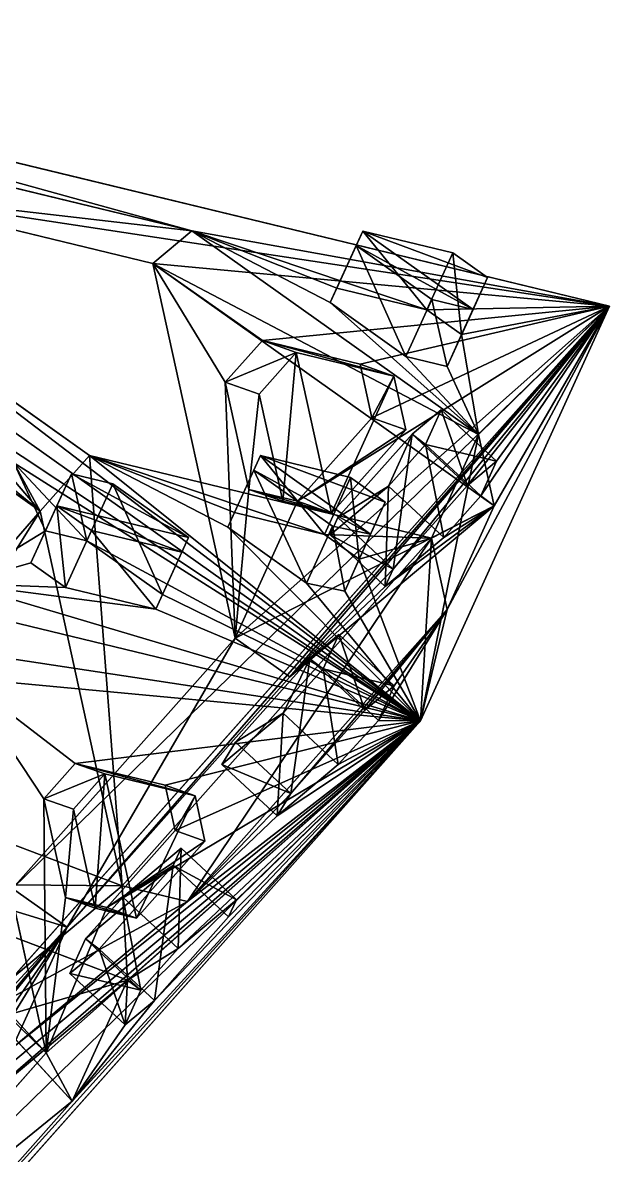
# Model space of a CAD drawing. Extents: x -257 to -138, y 59 to 148.
# Drawn here: x -169.3 to -138.4, y 88.8 to 148.4 of the extents above; entities that cross this region are included whole.
import ezdxf

# ---------------------------------------------------------------- set-up
doc = ezdxf.new("R2010")
doc.units = 0
doc.layers.get('0').update_dxf_attribs({"color": 13, "linetype": 'CONTINUOUS'})

msp = doc.modelspace()

# ---------------------------------------------------------------- linework, layer by layer
for p, q in [((-148.381, 111.653, 65.531), (-200.144, 148.433, 31.592)), ((-200.144, 148.433, 31.592), (-138.428, 133.495, -2.35)), ((-175.839, 141.203, 21.692), (-160.41, 137.468, 13.206)), ((-177.89, 139.487, 18.718), (-162.461, 135.752, 10.232)), ((-160.41, 137.468, 13.206), (-162.461, 135.752, 10.232)), ((-145.313, 126.741, 23.106), (-160.41, 137.468, 13.206)), ((-152.778, 134.455, 12.01), (-151.41, 137.458, 13.177)), ((-151.41, 137.458, 13.177), (-151.761, 136.688, 15.57)), ((-146.663, 136.308, 10.566), (-151.41, 137.458, 13.177)), ((-153.129, 133.685, 14.403), (-151.761, 136.688, 15.57)), ((-151.761, 136.688, 15.57), (-147.779, 133.859, 18.18)), ((-148.031, 133.306, 9.399), (-146.663, 136.308, 10.566)), ((-144.838, 135.012, 11.762), (-146.663, 136.308, 10.566)), ((-162.461, 135.752, 10.232), (-158.133, 116.014, 4.516)), ((-146.207, 132.009, 10.596), (-144.838, 135.012, 11.762)), ((-145.604, 133.332, 16.984), (-144.838, 135.012, 11.762)), ((-165.801, 125.638, 49.976), (-178.742, 134.832, 41.491)), ((-152.778, 134.455, 12.01), (-153.129, 133.685, 14.403)), ((-148.031, 133.306, 9.399), (-152.778, 134.455, 12.01)), ((-153.129, 133.685, 14.403), (-149.148, 130.856, 17.013)), ((-149.148, 130.856, 17.013), (-147.779, 133.859, 18.18)), ((-147.779, 133.859, 18.18), (-145.604, 133.332, 16.984)), ((-138.428, 133.495, -2.35), (-185.304, 80.76, 11.993)), ((-148.381, 111.653, 65.531), (-138.428, 133.495, -2.35)), ((-146.207, 132.009, 10.596), (-148.031, 133.306, 9.399)), ((-146.972, 130.329, 15.817), (-145.604, 133.332, 16.984)), ((-168.405, 122.708, 50.773), (-181.346, 131.903, 42.288)), ((-146.972, 130.329, 15.817), (-146.207, 132.009, 10.596)), ((-158.653, 129.49, 7.185), (-156.7, 131.687, 6.587)), ((-156.7, 131.687, 6.587), (-151.557, 130.442, 3.759)), ((-156.7, 131.687, 6.587), (-154.914, 131.058, 10.111)), ((-156.868, 128.861, 10.708), (-154.914, 131.058, 10.111)), ((-154.914, 131.058, 10.111), (-149.771, 129.814, 7.282)), ((-149.148, 130.856, 17.013), (-146.972, 130.329, 15.817)), ((-151.557, 130.442, 3.759), (-150.939, 127.623, 2.942)), ((-151.557, 130.442, 3.759), (-149.771, 129.814, 7.282)), ((-158.653, 129.49, 7.185), (-157.417, 123.851, 5.552)), ((-158.653, 129.49, 7.185), (-156.868, 128.861, 10.708)), ((-149.771, 129.814, 7.282), (-149.153, 126.994, 6.466)), ((-156.868, 128.861, 10.708), (-155.631, 123.222, 9.075)), ((-148.817, 126.755, 6.686), (-147.278, 128.042, 8.917)), ((-148.108, 126.222, 14.574), (-147.278, 128.042, 8.917)), ((-144.368, 125.334, 8.472), (-147.278, 128.042, 8.917)), ((-154.845, 123.228, 4.137), (-150.939, 127.623, 2.942)), ((-150.939, 127.623, 2.942), (-149.153, 126.994, 6.466)), ((-148.381, 111.653, 65.531), (-210.097, 126.592, 99.473)), ((-153.059, 122.599, 7.661), (-149.153, 126.994, 6.466)), ((-152.723, 122.36, 7.882), (-148.817, 126.755, 6.686)), ((-145.906, 124.047, 6.242), (-148.817, 126.755, 6.686)), ((-145.313, 126.741, 23.106), (-147.801, 121.28, 40.076)), ((-144.488, 122.981, 22.017), (-145.313, 126.741, 23.106)), ((-150.061, 124.025, 15.171), (-148.108, 126.222, 14.574)), ((-145.197, 123.514, 14.129), (-148.108, 126.222, 14.574)), ((-168.405, 122.708, 50.773), (-165.801, 125.638, 49.976)), ((-147.801, 121.28, 40.076), (-165.801, 125.638, 49.976)), ((-158.169, 122.624, 48.779), (-156.801, 125.627, 49.946)), ((-156.801, 125.627, 49.946), (-157.152, 124.857, 52.339)), ((-152.054, 124.478, 47.335), (-156.801, 125.627, 49.946)), ((-145.906, 124.047, 6.242), (-144.368, 125.334, 8.472)), ((-145.197, 123.514, 14.129), (-144.368, 125.334, 8.472)), ((-169.783, 125.254, 55.633), (-168.405, 122.708, 50.773)), ((-158.52, 121.854, 51.172), (-157.152, 124.857, 52.339)), ((-157.152, 124.857, 52.339), (-153.002, 121.908, 55.06)), ((-168.123, 121.666, 62.921), (-166.755, 124.668, 64.088)), ((-166.755, 124.668, 64.088), (-167.52, 122.988, 69.309)), ((-164.579, 124.142, 62.891), (-166.755, 124.668, 64.088)), ((-165.948, 121.139, 61.725), (-164.579, 124.142, 62.891)), ((-160.598, 121.313, 65.502), (-164.579, 124.142, 62.891)), ((-153.422, 121.475, 46.168), (-152.054, 124.478, 47.335)), ((-150.229, 123.181, 48.532), (-152.054, 124.478, 47.335)), ((-157.417, 123.851, 5.552), (-154.845, 123.228, 4.137)), ((-157.417, 123.851, 5.552), (-155.631, 123.222, 9.075)), ((-153.138, 121.45, 10.71), (-150.061, 124.025, 15.171)), ((-147.15, 121.317, 14.727), (-150.061, 124.025, 15.171)), ((-149.813, 119.652, 7.437), (-145.906, 124.047, 6.242)), ((-147.15, 121.317, 14.727), (-145.197, 123.514, 14.129)), ((-168.889, 119.986, 68.143), (-167.52, 122.988, 69.309)), ((-167.52, 122.988, 69.309), (-165.696, 121.692, 70.506)), ((-155.631, 123.222, 9.075), (-153.059, 122.599, 7.661)), ((-155.257, 113.971, 6.402), (-144.488, 122.981, 22.017)), ((-154.845, 123.228, 4.137), (-153.059, 122.599, 7.661)), ((-151.598, 120.179, 47.365), (-150.229, 123.181, 48.532)), ((-150.998, 121.495, 53.772), (-150.229, 123.181, 48.532)), ((-144.488, 122.981, 22.017), (-146.976, 117.521, 38.987)), ((-177.526, 108.063, 55.86), (-168.405, 122.708, 50.773)), ((-164.077, 102.97, 45.056), (-168.405, 122.708, 50.773)), ((-158.169, 122.624, 48.779), (-158.52, 121.854, 51.172)), ((-153.422, 121.475, 46.168), (-158.169, 122.624, 48.779)), ((-152.723, 122.36, 7.882), (-153.138, 121.45, 10.71)), ((-149.813, 119.652, 7.437), (-152.723, 122.36, 7.882)), ((-158.52, 121.854, 51.172), (-154.37, 118.905, 53.893)), ((-154.37, 118.905, 53.893), (-153.002, 121.908, 55.06)), ((-153.002, 121.908, 55.06), (-150.998, 121.495, 53.772)), ((-168.123, 121.666, 62.921), (-168.889, 119.986, 68.143)), ((-165.948, 121.139, 61.725), (-168.123, 121.666, 62.921)), ((-167.064, 118.689, 69.339), (-165.696, 121.692, 70.506)), ((-161.966, 118.31, 64.335), (-165.948, 121.139, 61.725)), ((-165.696, 121.692, 70.506), (-160.949, 120.543, 67.895)), ((-161.966, 118.31, 64.335), (-160.598, 121.313, 65.502)), ((-160.949, 120.543, 67.895), (-160.598, 121.313, 65.502)), ((-151.598, 120.179, 47.365), (-153.422, 121.475, 46.168)), ((-150.227, 118.742, 10.265), (-153.138, 121.45, 10.71)), ((-152.366, 118.493, 52.605), (-150.998, 121.495, 53.772)), ((-150.227, 118.742, 10.265), (-147.15, 121.317, 14.727)), ((-146.976, 117.521, 38.987), (-147.801, 121.28, 40.076)), ((-162.317, 117.54, 66.728), (-160.949, 120.543, 67.895)), ((-168.889, 119.986, 68.143), (-167.064, 118.689, 69.339)), ((-152.366, 118.493, 52.605), (-151.598, 120.179, 47.365)), ((-149.813, 119.652, 7.437), (-150.227, 118.742, 10.265)), ((-154.37, 118.905, 53.893), (-152.366, 118.493, 52.605)), ((-167.064, 118.689, 69.339), (-162.317, 117.54, 66.728)), ((-162.317, 117.54, 66.728), (-161.966, 118.31, 64.335)), ((-160.648, 102.14, 43.171), (-146.976, 117.521, 38.987)), ((-158.133, 116.014, 4.516), (-169.852, 102.83, 8.102)), ((-155.257, 113.971, 6.402), (-158.133, 116.014, 4.516)), ((-152.669, 116.211, 45.686), (-154.208, 114.924, 43.455)), ((-152.669, 116.211, 45.686), (-153.499, 114.391, 51.343)), ((-149.759, 113.503, 45.242), (-152.669, 116.211, 45.686)), ((-158.114, 110.53, 44.651), (-154.208, 114.924, 43.455)), ((-151.297, 112.216, 43.011), (-154.208, 114.924, 43.455)), ((-155.257, 113.971, 6.402), (-166.976, 100.787, 9.987)), ((-153.499, 114.391, 51.343), (-155.61, 112.062, 51.712)), ((-150.588, 111.683, 50.898), (-153.499, 114.391, 51.343)), ((-172.414, 113.911, 78.114), (-168.086, 94.173, 72.398)), ((-149.759, 113.503, 45.242), (-151.297, 112.216, 43.011)), ((-149.759, 113.503, 45.242), (-150.588, 111.683, 50.898)), ((-155.204, 107.822, 44.206), (-151.297, 112.216, 43.011)), ((-148.381, 111.653, 65.531), (-195.256, 58.919, 79.875)), ((-185.304, 80.76, 11.993), (-148.381, 111.653, 65.531)), ((-158.835, 109.363, 47.035), (-155.61, 112.062, 51.712)), ((-152.7, 109.354, 51.267), (-155.61, 112.062, 51.712)), ((-150.588, 111.683, 50.898), (-152.7, 109.354, 51.267)), ((-158.835, 109.363, 47.035), (-158.114, 110.53, 44.651)), ((-155.204, 107.822, 44.206), (-158.114, 110.53, 44.651)), ((-166.558, 109.412, 74.343), (-168.21, 107.553, 74.849)), ((-161.811, 108.263, 71.732), (-166.558, 109.412, 74.343)), ((-166.558, 109.412, 74.343), (-164.995, 108.862, 77.426)), ((-155.924, 106.656, 46.591), (-158.835, 109.363, 47.035)), ((-155.924, 106.656, 46.591), (-152.7, 109.354, 51.267)), ((-164.995, 108.862, 77.426), (-166.648, 107.003, 77.932)), ((-160.248, 107.713, 74.815), (-164.995, 108.862, 77.426)), ((-177.526, 108.063, 55.86), (-164.077, 102.97, 45.056)), ((-161.288, 105.877, 71.041), (-161.811, 108.263, 71.732)), ((-161.811, 108.263, 71.732), (-160.248, 107.713, 74.815)), ((-168.21, 107.553, 74.849), (-167.069, 102.348, 73.341)), ((-168.21, 107.553, 74.849), (-166.648, 107.003, 77.932)), ((-159.725, 105.327, 74.124), (-160.248, 107.713, 74.815)), ((-155.924, 106.656, 46.591), (-155.204, 107.822, 44.206)), ((-166.648, 107.003, 77.932), (-165.506, 101.797, 76.424)), ((-168.086, 94.173, 72.398), (-178.632, 105.636, 63.403)), ((-164.893, 101.821, 72.145), (-161.288, 105.877, 71.041)), ((-161.288, 105.877, 71.041), (-159.725, 105.327, 74.124)), ((-163.331, 101.271, 75.228), (-159.725, 105.327, 74.124)), ((-164.054, 102.369, 55.473), (-160.977, 104.943, 59.935)), ((-161.392, 104.033, 62.763), (-160.977, 104.943, 59.935)), ((-158.067, 102.236, 59.49), (-160.977, 104.943, 59.935)), ((-165.298, 99.639, 63.958), (-161.392, 104.033, 62.763)), ((-158.481, 101.326, 62.319), (-161.392, 104.033, 62.763)), ((-163.806, 97.997, 47.739), (-177.254, 103.09, 58.543)), ((-166.709, 91.626, 67.538), (-177.254, 103.09, 58.543)), ((-173.308, 95.246, 31.672), (-164.077, 102.97, 45.056)), ((-169.852, 102.83, 8.102), (-166.976, 100.787, 9.987)), ((-164.077, 102.97, 45.056), (-163.806, 97.997, 47.739)), ((-164.077, 102.97, 45.056), (-160.648, 102.14, 43.171)), ((-160.648, 102.14, 43.171), (-169.879, 94.416, 29.786)), ((-167.069, 102.348, 73.341), (-164.893, 101.821, 72.145)), ((-167.069, 102.348, 73.341), (-165.506, 101.797, 76.424)), ((-164.054, 102.369, 55.473), (-166.007, 100.172, 56.071)), ((-161.143, 99.661, 55.029), (-164.054, 102.369, 55.473)), ((-161.143, 99.661, 55.029), (-158.067, 102.236, 59.49)), ((-158.481, 101.326, 62.319), (-158.067, 102.236, 59.49)), ((-165.506, 101.797, 76.424), (-163.331, 101.271, 75.228)), ((-164.893, 101.821, 72.145), (-163.331, 101.271, 75.228)), ((-162.388, 96.931, 63.514), (-158.481, 101.326, 62.319)), ((-166.976, 100.787, 9.987), (-169.879, 94.416, 29.786)), ((-166.007, 100.172, 56.071), (-166.836, 98.352, 61.728)), ((-165.298, 99.639, 63.958), (-166.836, 98.352, 61.728)), ((-163.097, 97.464, 55.626), (-166.007, 100.172, 56.071)), ((-162.388, 96.931, 63.514), (-165.298, 99.639, 63.958)), ((-161.143, 99.661, 55.029), (-163.097, 97.464, 55.626)), ((-163.806, 97.997, 47.739), (-173.036, 90.273, 34.354)), ((-163.926, 95.644, 61.283), (-166.836, 98.352, 61.728)), ((-163.806, 97.997, 47.739), (-166.709, 91.626, 67.538)), ((-163.097, 97.464, 55.626), (-163.926, 95.644, 61.283)), ((-162.388, 96.931, 63.514), (-163.926, 95.644, 61.283)), ((-168.086, 94.173, 72.398), (-179.805, 80.989, 75.983)), ((-168.086, 94.173, 72.398), (-166.709, 91.626, 67.538)), ((-178.427, 78.443, 71.123), (-166.709, 91.626, 67.538))]:
    msp.add_line(p, q)

# ---------------------------------------------------------------- meshes
mesh = msp.add_polyface()
corners = [(-169.783, 125.254, 55.633), (-168.123, 121.666, 62.921), (-165.948, 121.139, 61.725), (-172.686, 118.884, 75.431), (-168.889, 119.986, 68.143), (-167.064, 118.689, 69.339), (-190.355, 137.462, 48.344), (-182.723, 134.449, 47.148), (-190.004, 138.232, 45.951), (-200.724, 138.806, 57.047), (-195.102, 138.611, 50.955), (-199.377, 129.231, 80.11), (-188.115, 122.618, 83.917), (-203.212, 133.346, 74.018), (-195.396, 126.402, 82.72), (-195.746, 125.632, 85.113), (-200.144, 148.433, 31.592), (-196.161, 141.588, 44.537), (-193.986, 141.061, 43.341), (-210.097, 126.592, 99.473), (-196.927, 139.908, 49.759), (-201.553, 129.757, 81.306), (-202.318, 128.077, 86.528), (-200.493, 126.781, 87.724), (-148.381, 111.653, 65.531), (-161.966, 118.31, 64.335), (-162.317, 117.54, 66.728)]
mesh.append_faces([[corners[k] for k in face] for face in [(1, 3, 4), (4, 3, 5), (6, 7, 8), (7, 6, 9), (17, 9, 20), (20, 9, 10), (9, 19, 13), (21, 19, 22), (22, 19, 23), (16, 7, 24), (24, 3, 19)]], dxfattribs={"vtx0": -1, "vtx1": -1})
mesh.append_faces([[corners[k] for k in face] for face in [(17, 16, 9), (13, 19, 21), (7, 16, 18), (24, 0, 2), (24, 26, 3), (19, 12, 15)]], dxfattribs={"vtx0": -1, "vtx1": -1, "vtx2": -1})
mesh.append_faces([[corners[k] for k in face] for face in [(0, 1, 2), (1, 0, 3), (9, 6, 10), (11, 12, 13), (12, 11, 14), (12, 14, 15), (16, 17, 18), (9, 16, 19), (13, 21, 11), (7, 18, 8), (24, 7, 0), (24, 2, 25), (24, 25, 26), (3, 26, 5), (19, 3, 12), (19, 15, 23)]], dxfattribs={"vtx0": -1, "vtx2": -1})
mesh = msp.add_polyface()
corners = [(-190.846, 131.942, 23.937), (-191.562, 124.106, 22.901), (-192.082, 137.582, 25.57), (-188.274, 131.32, 22.522), (-177.89, 139.487, 18.718), (-184.368, 135.714, 21.327), (-200.144, 148.433, 31.592), (-185.304, 80.76, 11.993), (-187.852, 107.187, 18.002), (-184.044, 100.925, 14.954), (-182.091, 103.123, 14.356), (-169.852, 102.83, 8.102), (-176.948, 101.878, 11.528), (-176.33, 99.058, 10.711), (-158.653, 129.49, 7.185), (-158.133, 116.014, 4.516), (-162.461, 135.752, 10.232), (-157.417, 123.851, 5.552), (-190.129, 139.779, 24.972), (-138.428, 133.495, -2.35), (-184.986, 138.534, 22.144), (-156.7, 131.687, 6.587), (-151.557, 130.442, 3.759), (-150.939, 127.623, 2.942), (-180.236, 94.663, 11.907), (-182.807, 95.286, 13.321), (-154.845, 123.228, 4.137)]
mesh.append_faces([[corners[k] for k in face] for face in [(0, 1, 2), (1, 3, 4), (6, 1, 7), (9, 8, 10), (10, 11, 12), (12, 11, 13), (18, 4, 20), (20, 4, 5), (4, 19, 16), (21, 19, 22), (22, 19, 23), (7, 11, 19), (24, 7, 25), (25, 7, 9), (26, 15, 17)]], dxfattribs={"vtx0": -1, "vtx1": -1})
mesh.append_faces([[corners[k] for k in face] for face in [(1, 6, 2), (7, 8, 9), (18, 6, 4), (16, 19, 21), (11, 7, 24), (19, 15, 26)]], dxfattribs={"vtx0": -1, "vtx1": -1, "vtx2": -1})
mesh.append_faces([[corners[k] for k in face] for face in [(1, 0, 3), (4, 3, 5), (7, 1, 8), (10, 8, 11), (14, 15, 16), (15, 14, 17), (6, 18, 2), (4, 6, 19), (16, 21, 14), (11, 24, 13), (19, 11, 15), (19, 26, 23)]], dxfattribs={"vtx0": -1, "vtx2": -1})
mesh = msp.add_polyface()
corners = [(-138.428, 133.495, -2.35), (-160.41, 137.468, 13.206), (-148.031, 133.306, 9.399), (-200.144, 148.433, 31.592), (-152.778, 134.455, 12.01), (-175.839, 141.203, 21.692), (-181.46, 141.398, 27.784), (-186.208, 142.547, 30.395), (-186.558, 141.777, 32.788), (-178.742, 134.832, 41.491), (-148.381, 111.653, 65.531), (-182.577, 138.948, 35.399), (-165.801, 125.638, 49.976), (-158.52, 121.854, 51.172), (-154.37, 118.905, 53.893), (-145.313, 126.741, 23.106), (-146.207, 132.009, 10.596), (-146.972, 130.329, 15.817), (-149.148, 130.856, 17.013), (-147.801, 121.28, 40.076), (-151.598, 120.179, 47.365), (-153.422, 121.475, 46.168), (-152.366, 118.493, 52.605), (-158.169, 122.624, 48.779), (-179.636, 140.101, 28.981), (-180.401, 138.421, 34.202), (-153.129, 133.685, 14.403)]
mesh.append_faces([[corners[k] for k in face] for face in [(2, 1, 4), (1, 3, 5), (6, 3, 7), (7, 3, 8), (8, 9, 11), (9, 10, 12), (13, 10, 14), (0, 15, 10), (16, 0, 2), (20, 19, 21), (12, 21, 19), (21, 12, 23), (23, 12, 13), (5, 24, 9), (24, 5, 6), (26, 15, 18)]], dxfattribs={"vtx0": -1, "vtx1": -1})
mesh.append_faces([[corners[k] for k in face] for face in [(0, 1, 2), (5, 3, 6), (8, 3, 9), (12, 10, 13), (15, 0, 16), (10, 19, 20)]], dxfattribs={"vtx0": -1, "vtx1": -1, "vtx2": -1})
mesh.append_faces([[corners[k] for k in face] for face in [(1, 0, 3), (9, 3, 10), (15, 16, 17), (15, 17, 18), (10, 15, 19), (10, 20, 22), (10, 22, 14), (9, 24, 25), (9, 25, 11), (1, 26, 4), (26, 1, 15)]], dxfattribs={"vtx0": -1, "vtx2": -1})
mesh = msp.add_polyface()
corners = [(-160.41, 137.468, 13.206), (-177.89, 139.487, 18.718), (-162.461, 135.752, 10.232), (-175.839, 141.203, 21.692)]
mesh.append_faces([[corners[k] for k in face] for face in [(0, 1, 2), (1, 0, 3)]], dxfattribs={"vtx0": -1})
mesh = msp.add_polyface()
corners = [(-144.488, 122.981, 22.017), (-158.133, 116.014, 4.516), (-155.257, 113.971, 6.402), (-162.461, 135.752, 10.232), (-145.313, 126.741, 23.106), (-160.41, 137.468, 13.206)]
mesh.append_faces([[corners[k] for k in face] for face in [(0, 1, 2), (3, 4, 5)]], dxfattribs={"vtx0": -1})
mesh.append_faces([[corners[k] for k in face] for face in [(1, 0, 3)]], dxfattribs={"vtx0": -1, "vtx1": -1})
mesh.append_faces([[corners[k] for k in face] for face in [(3, 0, 4)]], dxfattribs={"vtx0": -1, "vtx2": -1})
mesh = msp.add_polyface()
corners = [(-151.761, 136.688, 15.57), (-152.778, 134.455, 12.01), (-153.129, 133.685, 14.403), (-151.41, 137.458, 13.177)]
mesh.append_faces([[corners[k] for k in face] for face in [(0, 1, 2), (1, 0, 3)]], dxfattribs={"vtx0": -1})
mesh = msp.add_polyface()
corners = [(-151.41, 137.458, 13.177), (-148.031, 133.306, 9.399), (-152.778, 134.455, 12.01), (-146.663, 136.308, 10.566)]
mesh.append_faces([[corners[k] for k in face] for face in [(0, 1, 2), (1, 0, 3)]], dxfattribs={"vtx0": -1})
mesh = msp.add_polyface()
corners = [(-151.41, 137.458, 13.177), (-144.838, 135.012, 11.762), (-146.663, 136.308, 10.566), (-145.604, 133.332, 16.984), (-151.761, 136.688, 15.57), (-147.779, 133.859, 18.18)]
mesh.append_faces([[corners[k] for k in face] for face in [(0, 1, 2), (3, 4, 5)]], dxfattribs={"vtx0": -1})
mesh.append_faces([[corners[k] for k in face] for face in [(1, 0, 3)]], dxfattribs={"vtx0": -1, "vtx1": -1})
mesh.append_faces([[corners[k] for k in face] for face in [(3, 0, 4)]], dxfattribs={"vtx0": -1, "vtx2": -1})
mesh = msp.add_polyface()
corners = [(-149.148, 130.856, 17.013), (-151.761, 136.688, 15.57), (-153.129, 133.685, 14.403), (-147.779, 133.859, 18.18)]
mesh.append_faces([[corners[k] for k in face] for face in [(0, 1, 2), (1, 0, 3)]], dxfattribs={"vtx0": -1})
mesh = msp.add_polyface()
corners = [(-146.663, 136.308, 10.566), (-146.207, 132.009, 10.596), (-148.031, 133.306, 9.399), (-144.838, 135.012, 11.762)]
mesh.append_faces([[corners[k] for k in face] for face in [(0, 1, 2), (1, 0, 3)]], dxfattribs={"vtx0": -1})
mesh = msp.add_polyface()
corners = [(-146.207, 132.009, 10.596), (-145.604, 133.332, 16.984), (-146.972, 130.329, 15.817), (-144.838, 135.012, 11.762)]
mesh.append_faces([[corners[k] for k in face] for face in [(0, 1, 2), (1, 0, 3)]], dxfattribs={"vtx0": -1})
mesh = msp.add_polyface()
corners = [(-168.405, 122.708, 50.773), (-182.723, 134.449, 47.148), (-181.346, 131.903, 42.288), (-169.783, 125.254, 55.633)]
mesh.append_faces([[corners[k] for k in face] for face in [(0, 1, 2), (1, 0, 3)]], dxfattribs={"vtx0": -1})
mesh = msp.add_polyface()
corners = [(-178.742, 134.832, 41.491), (-168.405, 122.708, 50.773), (-181.346, 131.903, 42.288), (-165.801, 125.638, 49.976)]
mesh.append_faces([[corners[k] for k in face] for face in [(0, 1, 2), (1, 0, 3)]], dxfattribs={"vtx0": -1})
mesh = msp.add_polyface()
corners = [(-146.972, 130.329, 15.817), (-147.779, 133.859, 18.18), (-149.148, 130.856, 17.013), (-145.604, 133.332, 16.984)]
mesh.append_faces([[corners[k] for k in face] for face in [(0, 1, 2), (1, 0, 3)]], dxfattribs={"vtx0": -1})
mesh = msp.add_polyface()
corners = [(-150.227, 118.742, 10.265), (-144.488, 122.981, 22.017), (-155.257, 113.971, 6.402), (-147.15, 121.317, 14.727), (-145.197, 123.514, 14.129), (-185.304, 80.76, 11.993), (-175.203, 91.088, 15.206), (-175.618, 90.178, 18.035), (-166.976, 100.787, 9.987), (-138.428, 133.495, -2.35), (-171.297, 95.482, 14.011), (-169.759, 96.769, 16.242), (-149.813, 119.652, 7.437), (-145.906, 124.047, 6.242), (-144.368, 125.334, 8.472), (-169.879, 94.416, 29.786), (-148.381, 111.653, 65.531), (-172.541, 92.752, 22.496), (-160.648, 102.14, 43.171), (-155.924, 106.656, 46.591), (-152.7, 109.354, 51.267), (-150.588, 111.683, 50.898), (-146.976, 117.521, 38.987), (-149.759, 113.503, 45.242), (-155.204, 107.822, 44.206), (-151.297, 112.216, 43.011), (-170.588, 94.949, 21.899)]
mesh.append_faces([[corners[k] for k in face] for face in [(6, 8, 10), (10, 8, 11), (8, 9, 2), (12, 9, 13), (13, 9, 14), (5, 15, 16), (16, 22, 9), (24, 22, 25), (25, 22, 23), (26, 15, 17), (15, 26, 8)]], dxfattribs={"vtx0": -1, "vtx1": -1})
mesh.append_faces([[corners[k] for k in face] for face in [(6, 5, 8), (2, 9, 12), (15, 5, 7), (16, 18, 19), (16, 21, 22), (9, 1, 4)]], dxfattribs={"vtx0": -1, "vtx1": -1, "vtx2": -1})
mesh.append_faces([[corners[k] for k in face] for face in [(0, 1, 2), (1, 0, 3), (1, 3, 4), (5, 6, 7), (8, 5, 9), (2, 12, 0), (15, 7, 17), (16, 15, 18), (16, 19, 20), (16, 20, 21), (22, 21, 23), (9, 22, 1), (9, 4, 14), (18, 24, 19), (24, 18, 22), (8, 26, 11)]], dxfattribs={"vtx0": -1, "vtx2": -1})
mesh = msp.add_polyface()
corners = [(-154.914, 131.058, 10.111), (-158.653, 129.49, 7.185), (-156.7, 131.687, 6.587), (-156.868, 128.861, 10.708)]
mesh.append_faces([[corners[k] for k in face] for face in [(0, 1, 2), (1, 0, 3)]], dxfattribs={"vtx0": -1})
mesh = msp.add_polyface()
corners = [(-149.771, 129.814, 7.282), (-156.7, 131.687, 6.587), (-151.557, 130.442, 3.759), (-154.914, 131.058, 10.111)]
mesh.append_faces([[corners[k] for k in face] for face in [(0, 1, 2), (1, 0, 3)]], dxfattribs={"vtx0": -1})
mesh = msp.add_polyface()
corners = [(-154.914, 131.058, 10.111), (-155.631, 123.222, 9.075), (-156.868, 128.861, 10.708), (-153.059, 122.599, 7.661), (-149.771, 129.814, 7.282), (-149.153, 126.994, 6.466)]
mesh.append_faces([[corners[k] for k in face] for face in [(0, 1, 2), (3, 4, 5)]], dxfattribs={"vtx0": -1})
mesh.append_faces([[corners[k] for k in face] for face in [(1, 0, 3)]], dxfattribs={"vtx0": -1, "vtx1": -1})
mesh.append_faces([[corners[k] for k in face] for face in [(3, 0, 4)]], dxfattribs={"vtx0": -1, "vtx2": -1})
mesh = msp.add_polyface()
corners = [(-149.771, 129.814, 7.282), (-150.939, 127.623, 2.942), (-149.153, 126.994, 6.466), (-151.557, 130.442, 3.759)]
mesh.append_faces([[corners[k] for k in face] for face in [(0, 1, 2), (1, 0, 3)]], dxfattribs={"vtx0": -1})
mesh = msp.add_polyface()
corners = [(-157.417, 123.851, 5.552), (-156.868, 128.861, 10.708), (-155.631, 123.222, 9.075), (-158.653, 129.49, 7.185)]
mesh.append_faces([[corners[k] for k in face] for face in [(0, 1, 2), (1, 0, 3)]], dxfattribs={"vtx0": -1})
mesh = msp.add_polyface()
corners = [(-152.723, 122.36, 7.882), (-150.061, 124.025, 15.171), (-153.138, 121.45, 10.71), (-148.817, 126.755, 6.686), (-148.108, 126.222, 14.574), (-147.278, 128.042, 8.917)]
mesh.append_faces([[corners[k] for k in face] for face in [(0, 1, 2), (4, 3, 5)]], dxfattribs={"vtx0": -1})
mesh.append_faces([[corners[k] for k in face] for face in [(1, 3, 4)]], dxfattribs={"vtx0": -1, "vtx1": -1})
mesh.append_faces([[corners[k] for k in face] for face in [(1, 0, 3)]], dxfattribs={"vtx0": -1, "vtx2": -1})
mesh = msp.add_polyface()
corners = [(-145.906, 124.047, 6.242), (-147.278, 128.042, 8.917), (-148.817, 126.755, 6.686), (-144.368, 125.334, 8.472)]
mesh.append_faces([[corners[k] for k in face] for face in [(0, 1, 2), (1, 0, 3)]], dxfattribs={"vtx0": -1})
mesh = msp.add_polyface()
corners = [(-148.108, 126.222, 14.574), (-144.368, 125.334, 8.472), (-145.197, 123.514, 14.129), (-147.278, 128.042, 8.917)]
mesh.append_faces([[corners[k] for k in face] for face in [(0, 1, 2), (1, 0, 3)]], dxfattribs={"vtx0": -1})
mesh = msp.add_polyface()
corners = [(-154.845, 123.228, 4.137), (-149.153, 126.994, 6.466), (-150.939, 127.623, 2.942), (-153.059, 122.599, 7.661)]
mesh.append_faces([[corners[k] for k in face] for face in [(0, 1, 2), (1, 0, 3)]], dxfattribs={"vtx0": -1})
mesh = msp.add_polyface()
corners = [(-201.515, 102.264, 90.783), (-200.498, 110.439, 91.726), (-201.639, 115.645, 93.234), (-198.322, 109.913, 90.53), (-187.843, 117.645, 86.599), (-194.717, 113.969, 89.426), (-195.256, 58.919, 79.875), (-192.46, 73.783, 81.11), (-193.601, 78.988, 82.618), (-190.284, 73.256, 79.914), (-179.805, 80.989, 75.983), (-148.381, 111.653, 65.531), (-186.678, 77.313, 78.811), (-168.086, 94.173, 72.398), (-164.893, 101.821, 72.145), (-167.069, 102.348, 73.341), (-161.288, 105.877, 71.041), (-210.097, 126.592, 99.473), (-199.987, 117.504, 92.728), (-195.24, 116.355, 90.117), (-172.414, 113.911, 78.114), (-166.558, 109.412, 74.343), (-168.21, 107.553, 74.849), (-161.811, 108.263, 71.732), (-197.805, 85.346, 85.883), (-191.949, 80.847, 82.112), (-187.202, 79.698, 79.502)]
mesh.append_faces([[corners[k] for k in face] for face in [(1, 0, 3), (3, 4, 5), (7, 6, 9), (9, 10, 12), (10, 11, 13), (14, 11, 16), (17, 4, 11), (18, 17, 2), (21, 20, 22), (13, 22, 20), (22, 13, 15), (0, 6, 24), (24, 25, 10)]], dxfattribs={"vtx0": -1, "vtx1": -1})
mesh.append_faces([[corners[k] for k in face] for face in [(9, 6, 10), (13, 11, 14), (4, 17, 18), (11, 20, 21), (17, 0, 2), (24, 6, 8)]], dxfattribs={"vtx0": -1, "vtx1": -1, "vtx2": -1})
mesh.append_faces([[corners[k] for k in face] for face in [(0, 1, 2), (3, 0, 4), (6, 7, 8), (10, 6, 11), (13, 14, 15), (4, 18, 19), (4, 19, 5), (11, 4, 20), (11, 21, 23), (11, 23, 16), (0, 17, 6), (24, 8, 25), (10, 25, 26), (10, 26, 12)]], dxfattribs={"vtx0": -1, "vtx2": -1})
mesh = msp.add_polyface()
corners = [(-149.813, 119.652, 7.437), (-148.817, 126.755, 6.686), (-152.723, 122.36, 7.882), (-145.906, 124.047, 6.242)]
mesh.append_faces([[corners[k] for k in face] for face in [(0, 1, 2), (1, 0, 3)]], dxfattribs={"vtx0": -1})
mesh = msp.add_polyface()
corners = [(-147.801, 121.28, 40.076), (-144.488, 122.981, 22.017), (-146.976, 117.521, 38.987), (-145.313, 126.741, 23.106)]
mesh.append_faces([[corners[k] for k in face] for face in [(0, 1, 2), (1, 0, 3)]], dxfattribs={"vtx0": -1})
mesh = msp.add_polyface()
corners = [(-148.108, 126.222, 14.574), (-147.15, 121.317, 14.727), (-150.061, 124.025, 15.171), (-145.197, 123.514, 14.129)]
mesh.append_faces([[corners[k] for k in face] for face in [(0, 1, 2), (1, 0, 3)]], dxfattribs={"vtx0": -1})
mesh = msp.add_polyface()
corners = [(-165.801, 125.638, 49.976), (-164.077, 102.97, 45.056), (-168.405, 122.708, 50.773), (-147.801, 121.28, 40.076), (-160.648, 102.14, 43.171), (-146.976, 117.521, 38.987)]
mesh.append_faces([[corners[k] for k in face] for face in [(0, 1, 2), (4, 3, 5)]], dxfattribs={"vtx0": -1})
mesh.append_faces([[corners[k] for k in face] for face in [(1, 3, 4)]], dxfattribs={"vtx0": -1, "vtx1": -1})
mesh.append_faces([[corners[k] for k in face] for face in [(1, 0, 3)]], dxfattribs={"vtx0": -1, "vtx2": -1})
mesh = msp.add_polyface()
corners = [(-157.152, 124.857, 52.339), (-158.169, 122.624, 48.779), (-158.52, 121.854, 51.172), (-156.801, 125.627, 49.946)]
mesh.append_faces([[corners[k] for k in face] for face in [(0, 1, 2), (1, 0, 3)]], dxfattribs={"vtx0": -1})
mesh = msp.add_polyface()
corners = [(-156.801, 125.627, 49.946), (-153.422, 121.475, 46.168), (-158.169, 122.624, 48.779), (-152.054, 124.478, 47.335)]
mesh.append_faces([[corners[k] for k in face] for face in [(0, 1, 2), (1, 0, 3)]], dxfattribs={"vtx0": -1})
mesh = msp.add_polyface()
corners = [(-156.801, 125.627, 49.946), (-150.229, 123.181, 48.532), (-152.054, 124.478, 47.335), (-150.998, 121.495, 53.772), (-157.152, 124.857, 52.339), (-153.002, 121.908, 55.06)]
mesh.append_faces([[corners[k] for k in face] for face in [(0, 1, 2), (3, 4, 5)]], dxfattribs={"vtx0": -1})
mesh.append_faces([[corners[k] for k in face] for face in [(1, 0, 3)]], dxfattribs={"vtx0": -1, "vtx1": -1})
mesh.append_faces([[corners[k] for k in face] for face in [(3, 0, 4)]], dxfattribs={"vtx0": -1, "vtx2": -1})
mesh = msp.add_polyface()
corners = [(-178.903, 110.609, 60.72), (-168.405, 122.708, 50.773), (-177.526, 108.063, 55.86), (-169.783, 125.254, 55.633)]
mesh.append_faces([[corners[k] for k in face] for face in [(0, 1, 2), (1, 0, 3)]], dxfattribs={"vtx0": -1})
mesh = msp.add_polyface()
corners = [(-154.37, 118.905, 53.893), (-157.152, 124.857, 52.339), (-158.52, 121.854, 51.172), (-153.002, 121.908, 55.06)]
mesh.append_faces([[corners[k] for k in face] for face in [(0, 1, 2), (1, 0, 3)]], dxfattribs={"vtx0": -1})
mesh = msp.add_polyface()
corners = [(-167.52, 122.988, 69.309), (-168.123, 121.666, 62.921), (-168.889, 119.986, 68.143), (-166.755, 124.668, 64.088)]
mesh.append_faces([[corners[k] for k in face] for face in [(0, 1, 2), (1, 0, 3)]], dxfattribs={"vtx0": -1})
mesh = msp.add_polyface()
corners = [(-166.755, 124.668, 64.088), (-165.948, 121.139, 61.725), (-168.123, 121.666, 62.921), (-164.579, 124.142, 62.891)]
mesh.append_faces([[corners[k] for k in face] for face in [(0, 1, 2), (1, 0, 3)]], dxfattribs={"vtx0": -1})
mesh = msp.add_polyface()
corners = [(-166.755, 124.668, 64.088), (-160.598, 121.313, 65.502), (-164.579, 124.142, 62.891), (-167.52, 122.988, 69.309), (-160.949, 120.543, 67.895), (-165.696, 121.692, 70.506)]
mesh.append_faces([[corners[k] for k in face] for face in [(0, 1, 2), (4, 3, 5)]], dxfattribs={"vtx0": -1})
mesh.append_faces([[corners[k] for k in face] for face in [(1, 3, 4)]], dxfattribs={"vtx0": -1, "vtx1": -1})
mesh.append_faces([[corners[k] for k in face] for face in [(1, 0, 3)]], dxfattribs={"vtx0": -1, "vtx2": -1})
mesh = msp.add_polyface()
corners = [(-164.579, 124.142, 62.891), (-161.966, 118.31, 64.335), (-165.948, 121.139, 61.725), (-160.598, 121.313, 65.502)]
mesh.append_faces([[corners[k] for k in face] for face in [(0, 1, 2), (1, 0, 3)]], dxfattribs={"vtx0": -1})
mesh = msp.add_polyface()
corners = [(-152.054, 124.478, 47.335), (-151.598, 120.179, 47.365), (-153.422, 121.475, 46.168), (-150.229, 123.181, 48.532)]
mesh.append_faces([[corners[k] for k in face] for face in [(0, 1, 2), (1, 0, 3)]], dxfattribs={"vtx0": -1})
mesh = msp.add_polyface()
corners = [(-157.417, 123.851, 5.552), (-153.059, 122.599, 7.661), (-154.845, 123.228, 4.137), (-155.631, 123.222, 9.075)]
mesh.append_faces([[corners[k] for k in face] for face in [(0, 1, 2), (1, 0, 3)]], dxfattribs={"vtx0": -1})
mesh = msp.add_polyface()
corners = [(-150.061, 124.025, 15.171), (-150.227, 118.742, 10.265), (-153.138, 121.45, 10.71), (-147.15, 121.317, 14.727)]
mesh.append_faces([[corners[k] for k in face] for face in [(0, 1, 2), (1, 0, 3)]], dxfattribs={"vtx0": -1})
mesh = msp.add_polyface()
corners = [(-167.064, 118.689, 69.339), (-167.52, 122.988, 69.309), (-168.889, 119.986, 68.143), (-165.696, 121.692, 70.506)]
mesh.append_faces([[corners[k] for k in face] for face in [(0, 1, 2), (1, 0, 3)]], dxfattribs={"vtx0": -1})
mesh = msp.add_polyface()
corners = [(-151.598, 120.179, 47.365), (-150.998, 121.495, 53.772), (-152.366, 118.493, 52.605), (-150.229, 123.181, 48.532)]
mesh.append_faces([[corners[k] for k in face] for face in [(0, 1, 2), (1, 0, 3)]], dxfattribs={"vtx0": -1})
mesh = msp.add_polyface()
corners = [(-164.077, 102.97, 45.056), (-177.526, 108.063, 55.86), (-168.405, 122.708, 50.773)]
mesh.append_faces([[corners[k] for k in face] for face in [(0, 1, 2)]])
mesh = msp.add_polyface()
corners = [(-149.813, 119.652, 7.437), (-153.138, 121.45, 10.71), (-150.227, 118.742, 10.265), (-152.723, 122.36, 7.882)]
mesh.append_faces([[corners[k] for k in face] for face in [(0, 1, 2), (1, 0, 3)]], dxfattribs={"vtx0": -1})
mesh = msp.add_polyface()
corners = [(-152.366, 118.493, 52.605), (-153.002, 121.908, 55.06), (-154.37, 118.905, 53.893), (-150.998, 121.495, 53.772)]
mesh.append_faces([[corners[k] for k in face] for face in [(0, 1, 2), (1, 0, 3)]], dxfattribs={"vtx0": -1})
mesh = msp.add_polyface()
corners = [(-162.317, 117.54, 66.728), (-165.696, 121.692, 70.506), (-167.064, 118.689, 69.339), (-160.949, 120.543, 67.895)]
mesh.append_faces([[corners[k] for k in face] for face in [(0, 1, 2), (1, 0, 3)]], dxfattribs={"vtx0": -1})
mesh = msp.add_polyface()
corners = [(-161.966, 118.31, 64.335), (-160.949, 120.543, 67.895), (-162.317, 117.54, 66.728), (-160.598, 121.313, 65.502)]
mesh.append_faces([[corners[k] for k in face] for face in [(0, 1, 2), (1, 0, 3)]], dxfattribs={"vtx0": -1})
mesh = msp.add_polyface()
corners = [(-166.976, 100.787, 9.987), (-158.133, 116.014, 4.516), (-169.852, 102.83, 8.102), (-155.257, 113.971, 6.402)]
mesh.append_faces([[corners[k] for k in face] for face in [(0, 1, 2), (1, 0, 3)]], dxfattribs={"vtx0": -1})
mesh = msp.add_polyface()
corners = [(-158.114, 110.53, 44.651), (-155.61, 112.062, 51.712), (-158.835, 109.363, 47.035), (-154.208, 114.924, 43.455), (-153.499, 114.391, 51.343), (-152.669, 116.211, 45.686)]
mesh.append_faces([[corners[k] for k in face] for face in [(0, 1, 2), (4, 3, 5)]], dxfattribs={"vtx0": -1})
mesh.append_faces([[corners[k] for k in face] for face in [(1, 3, 4)]], dxfattribs={"vtx0": -1, "vtx1": -1})
mesh.append_faces([[corners[k] for k in face] for face in [(1, 0, 3)]], dxfattribs={"vtx0": -1, "vtx2": -1})
mesh = msp.add_polyface()
corners = [(-151.297, 112.216, 43.011), (-152.669, 116.211, 45.686), (-154.208, 114.924, 43.455), (-149.759, 113.503, 45.242)]
mesh.append_faces([[corners[k] for k in face] for face in [(0, 1, 2), (1, 0, 3)]], dxfattribs={"vtx0": -1})
mesh = msp.add_polyface()
corners = [(-153.499, 114.391, 51.343), (-149.759, 113.503, 45.242), (-150.588, 111.683, 50.898), (-152.669, 116.211, 45.686)]
mesh.append_faces([[corners[k] for k in face] for face in [(0, 1, 2), (1, 0, 3)]], dxfattribs={"vtx0": -1})
mesh = msp.add_polyface()
corners = [(-155.204, 107.822, 44.206), (-154.208, 114.924, 43.455), (-158.114, 110.53, 44.651), (-151.297, 112.216, 43.011)]
mesh.append_faces([[corners[k] for k in face] for face in [(0, 1, 2), (1, 0, 3)]], dxfattribs={"vtx0": -1})
mesh = msp.add_polyface()
corners = [(-153.499, 114.391, 51.343), (-152.7, 109.354, 51.267), (-155.61, 112.062, 51.712), (-150.588, 111.683, 50.898)]
mesh.append_faces([[corners[k] for k in face] for face in [(0, 1, 2), (1, 0, 3)]], dxfattribs={"vtx0": -1})
mesh = msp.add_polyface()
corners = [(-172.414, 113.911, 78.114), (-178.632, 105.636, 63.403), (-168.086, 94.173, 72.398)]
mesh.append_faces([[corners[k] for k in face] for face in [(0, 1, 2)]])
mesh = msp.add_polyface()
corners = [(-189.196, 69.432, 55.508), (-186.534, 71.096, 62.798), (-188.487, 68.899, 63.396), (-178.427, 78.443, 71.123), (-183.457, 73.671, 67.26), (-195.256, 58.919, 79.875), (-189.317, 67.079, 69.053), (-185.304, 80.76, 11.993), (-186.708, 74.892, 38.538), (-183.926, 78.91, 32.283), (-183.096, 80.73, 26.627), (-181.143, 82.927, 26.029), (-173.036, 90.273, 34.354), (-148.381, 111.653, 65.531), (-178.066, 85.502, 30.49), (-163.806, 97.997, 47.739), (-161.143, 99.661, 55.029), (-158.067, 102.236, 59.49), (-187.778, 68.366, 71.283), (-183.872, 72.761, 70.088), (-166.709, 91.626, 67.538), (-162.388, 96.931, 63.514), (-163.926, 95.644, 61.283), (-158.481, 101.326, 62.319), (-163.097, 97.464, 55.626), (-182.387, 80.197, 34.514), (-178.481, 84.592, 33.319)]
mesh.append_faces([[corners[k] for k in face] for face in [(1, 3, 4), (6, 0, 2), (0, 7, 8), (9, 7, 10), (10, 7, 11), (11, 12, 14), (12, 13, 15), (16, 13, 17), (5, 3, 13), (18, 5, 6), (21, 20, 22), (15, 22, 20), (22, 15, 24), (24, 15, 16), (8, 25, 12), (25, 8, 9)]], dxfattribs={"vtx0": -1, "vtx1": -1})
mesh.append_faces([[corners[k] for k in face] for face in [(5, 0, 6), (8, 7, 9), (11, 7, 12), (15, 13, 16), (3, 5, 18), (13, 20, 21)]], dxfattribs={"vtx0": -1, "vtx1": -1, "vtx2": -1})
mesh.append_faces([[corners[k] for k in face] for face in [(0, 1, 2), (1, 0, 3), (0, 5, 7), (12, 7, 13), (3, 18, 19), (3, 19, 4), (13, 3, 20), (13, 21, 23), (13, 23, 17), (12, 25, 26), (12, 26, 14)]], dxfattribs={"vtx0": -1, "vtx2": -1})
mesh = msp.add_polyface()
corners = [(-155.61, 112.062, 51.712), (-155.924, 106.656, 46.591), (-158.835, 109.363, 47.035), (-152.7, 109.354, 51.267)]
mesh.append_faces([[corners[k] for k in face] for face in [(0, 1, 2), (1, 0, 3)]], dxfattribs={"vtx0": -1})
mesh = msp.add_polyface()
corners = [(-155.204, 107.822, 44.206), (-158.835, 109.363, 47.035), (-155.924, 106.656, 46.591), (-158.114, 110.53, 44.651)]
mesh.append_faces([[corners[k] for k in face] for face in [(0, 1, 2), (1, 0, 3)]], dxfattribs={"vtx0": -1})
mesh = msp.add_polyface()
corners = [(-168.21, 107.553, 74.849), (-164.995, 108.862, 77.426), (-166.558, 109.412, 74.343), (-166.648, 107.003, 77.932)]
mesh.append_faces([[corners[k] for k in face] for face in [(0, 1, 2), (1, 0, 3)]], dxfattribs={"vtx0": -1})
mesh = msp.add_polyface()
corners = [(-166.558, 109.412, 74.343), (-160.248, 107.713, 74.815), (-161.811, 108.263, 71.732), (-164.995, 108.862, 77.426)]
mesh.append_faces([[corners[k] for k in face] for face in [(0, 1, 2), (1, 0, 3)]], dxfattribs={"vtx0": -1})
mesh = msp.add_polyface()
corners = [(-165.506, 101.797, 76.424), (-164.995, 108.862, 77.426), (-166.648, 107.003, 77.932), (-163.331, 101.271, 75.228), (-160.248, 107.713, 74.815), (-159.725, 105.327, 74.124)]
mesh.append_faces([[corners[k] for k in face] for face in [(0, 1, 2), (4, 3, 5)]], dxfattribs={"vtx0": -1})
mesh.append_faces([[corners[k] for k in face] for face in [(1, 3, 4)]], dxfattribs={"vtx0": -1, "vtx1": -1})
mesh.append_faces([[corners[k] for k in face] for face in [(1, 0, 3)]], dxfattribs={"vtx0": -1, "vtx2": -1})
mesh = msp.add_polyface()
corners = [(-177.254, 103.09, 58.543), (-164.077, 102.97, 45.056), (-163.806, 97.997, 47.739), (-177.526, 108.063, 55.86)]
mesh.append_faces([[corners[k] for k in face] for face in [(0, 1, 2), (1, 0, 3)]], dxfattribs={"vtx0": -1})
mesh = msp.add_polyface()
corners = [(-161.288, 105.877, 71.041), (-160.248, 107.713, 74.815), (-159.725, 105.327, 74.124), (-161.811, 108.263, 71.732)]
mesh.append_faces([[corners[k] for k in face] for face in [(0, 1, 2), (1, 0, 3)]], dxfattribs={"vtx0": -1})
mesh = msp.add_polyface()
corners = [(-166.648, 107.003, 77.932), (-167.069, 102.348, 73.341), (-165.506, 101.797, 76.424), (-168.21, 107.553, 74.849)]
mesh.append_faces([[corners[k] for k in face] for face in [(0, 1, 2), (1, 0, 3)]], dxfattribs={"vtx0": -1})
mesh = msp.add_polyface()
corners = [(-187.852, 107.187, 18.002), (-166.976, 100.787, 9.987), (-169.852, 102.83, 8.102), (-169.879, 94.416, 29.786), (-188.405, 105.974, 21.773), (-173.308, 95.246, 31.672)]
mesh.append_faces([[corners[k] for k in face] for face in [(0, 1, 2), (3, 4, 5)]], dxfattribs={"vtx0": -1})
mesh.append_faces([[corners[k] for k in face] for face in [(1, 0, 3)]], dxfattribs={"vtx0": -1, "vtx1": -1})
mesh.append_faces([[corners[k] for k in face] for face in [(3, 0, 4)]], dxfattribs={"vtx0": -1, "vtx2": -1})
mesh = msp.add_polyface()
corners = [(-168.086, 94.173, 72.398), (-177.254, 103.09, 58.543), (-166.709, 91.626, 67.538), (-178.632, 105.636, 63.403)]
mesh.append_faces([[corners[k] for k in face] for face in [(0, 1, 2), (1, 0, 3)]], dxfattribs={"vtx0": -1})
mesh = msp.add_polyface()
corners = [(-159.725, 105.327, 74.124), (-164.893, 101.821, 72.145), (-161.288, 105.877, 71.041), (-163.331, 101.271, 75.228)]
mesh.append_faces([[corners[k] for k in face] for face in [(0, 1, 2), (1, 0, 3)]], dxfattribs={"vtx0": -1})
mesh = msp.add_polyface()
corners = [(-166.007, 100.172, 56.071), (-165.298, 99.639, 63.958), (-166.836, 98.352, 61.728), (-161.392, 104.033, 62.763), (-164.054, 102.369, 55.473), (-160.977, 104.943, 59.935)]
mesh.append_faces([[corners[k] for k in face] for face in [(0, 1, 2), (3, 4, 5)]], dxfattribs={"vtx0": -1})
mesh.append_faces([[corners[k] for k in face] for face in [(1, 0, 3)]], dxfattribs={"vtx0": -1, "vtx1": -1})
mesh.append_faces([[corners[k] for k in face] for face in [(3, 0, 4)]], dxfattribs={"vtx0": -1, "vtx2": -1})
mesh = msp.add_polyface()
corners = [(-161.143, 99.661, 55.029), (-160.977, 104.943, 59.935), (-164.054, 102.369, 55.473), (-158.067, 102.236, 59.49)]
mesh.append_faces([[corners[k] for k in face] for face in [(0, 1, 2), (1, 0, 3)]], dxfattribs={"vtx0": -1})
mesh = msp.add_polyface()
corners = [(-161.392, 104.033, 62.763), (-158.067, 102.236, 59.49), (-158.481, 101.326, 62.319), (-160.977, 104.943, 59.935)]
mesh.append_faces([[corners[k] for k in face] for face in [(0, 1, 2), (1, 0, 3)]], dxfattribs={"vtx0": -1})
mesh = msp.add_polyface()
corners = [(-161.392, 104.033, 62.763), (-162.388, 96.931, 63.514), (-165.298, 99.639, 63.958), (-158.481, 101.326, 62.319)]
mesh.append_faces([[corners[k] for k in face] for face in [(0, 1, 2), (1, 0, 3)]], dxfattribs={"vtx0": -1})
mesh = msp.add_polyface()
corners = [(-166.709, 91.626, 67.538), (-177.254, 103.09, 58.543), (-163.806, 97.997, 47.739)]
mesh.append_faces([[corners[k] for k in face] for face in [(0, 1, 2)]])
mesh = msp.add_polyface()
corners = [(-163.806, 97.997, 47.739), (-173.308, 95.246, 31.672), (-173.036, 90.273, 34.354), (-164.077, 102.97, 45.056)]
mesh.append_faces([[corners[k] for k in face] for face in [(0, 1, 2), (1, 0, 3)]], dxfattribs={"vtx0": -1})
mesh = msp.add_polyface()
corners = [(-173.308, 95.246, 31.672), (-160.648, 102.14, 43.171), (-169.879, 94.416, 29.786), (-164.077, 102.97, 45.056)]
mesh.append_faces([[corners[k] for k in face] for face in [(0, 1, 2), (1, 0, 3)]], dxfattribs={"vtx0": -1})
mesh = msp.add_polyface()
corners = [(-163.331, 101.271, 75.228), (-167.069, 102.348, 73.341), (-164.893, 101.821, 72.145), (-165.506, 101.797, 76.424)]
mesh.append_faces([[corners[k] for k in face] for face in [(0, 1, 2), (1, 0, 3)]], dxfattribs={"vtx0": -1})
mesh = msp.add_polyface()
corners = [(-163.097, 97.464, 55.626), (-164.054, 102.369, 55.473), (-166.007, 100.172, 56.071), (-161.143, 99.661, 55.029)]
mesh.append_faces([[corners[k] for k in face] for face in [(0, 1, 2), (1, 0, 3)]], dxfattribs={"vtx0": -1})
mesh = msp.add_polyface()
corners = [(-163.097, 97.464, 55.626), (-166.836, 98.352, 61.728), (-163.926, 95.644, 61.283), (-166.007, 100.172, 56.071)]
mesh.append_faces([[corners[k] for k in face] for face in [(0, 1, 2), (1, 0, 3)]], dxfattribs={"vtx0": -1})
mesh = msp.add_polyface()
corners = [(-165.298, 99.639, 63.958), (-163.926, 95.644, 61.283), (-166.836, 98.352, 61.728), (-162.388, 96.931, 63.514)]
mesh.append_faces([[corners[k] for k in face] for face in [(0, 1, 2), (1, 0, 3)]], dxfattribs={"vtx0": -1})
mesh = msp.add_polyface()
corners = [(-179.805, 80.989, 75.983), (-166.709, 91.626, 67.538), (-178.427, 78.443, 71.123), (-168.086, 94.173, 72.398)]
mesh.append_faces([[corners[k] for k in face] for face in [(0, 1, 2), (1, 0, 3)]], dxfattribs={"vtx0": -1})

doc.saveas('drawing.dxf')
